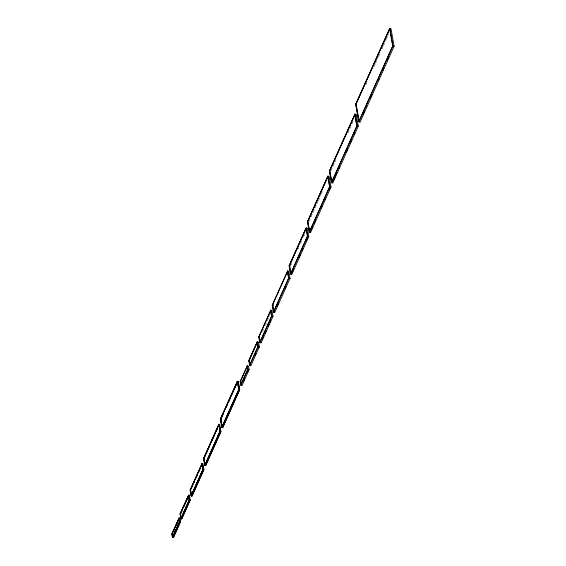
<?xml version="1.0" encoding="UTF-8"?>
<svg xmlns="http://www.w3.org/2000/svg" width="566" height="566" viewBox="0 0 566 566"><rect width="100%" height="100%" fill="white"/><g stroke="black" fill="none" stroke-linecap="round" stroke-linejoin="round"><path stroke-width="0.42" stroke-dasharray="2.83 2.12" d="M365.848 84.85L366.924 82.445M374.112 66.427L375.187 64.022M375.548 63.222L378.06 57.612M378.421 56.812L380.21 52.808M382.008 48.803L383.083 46.398M383.444 45.598L385.955 39.995M386.316 39.188L388.828 33.585M330.976 170.769L335.666 160.32M347.913 132.982L354.04 119.32M309.008 221.398L317.986 201.369M318.347 200.569L320.858 194.966M321.219 194.159L322.295 191.761M290.662 265.588L293.146 260.035M297.766 249.733L298.834 247.356M300.61 243.387L301.678 241.01M303.454 237.048L305.23 233.086M262.475 331.711L263.53 329.362M265.284 325.443L267.039 321.523M267.393 320.745L269.848 315.262"/><path stroke-width="0.85" d="M173.316 537.7L180.476 521.718L179.854 518.23L179.068 517.911L171.908 533.894L172.531 537.382L173.316 537.7L180.476 521.718L179.691 521.399L179.068 517.911L179.578 521.696L172.835 536.95L172.177 533.66L179.075 518.47L172.177 533.66M179.854 518.23L179.875 520.692M190.027 500.259L189.242 499.941L188.605 495.024L189.391 495.342L190.218 499.99L181.686 519.015L180.901 518.697L180.073 514.048L188.605 495.024L189.433 499.672L180.901 518.697L189.242 499.941L190.218 499.99L181.686 519.015M191.924 496.191L203.859 469.554L202.826 463.738L202.041 463.42L190.105 490.057L191.138 495.873L191.924 496.191L203.859 469.554L203.074 469.235L202.041 463.42L202.968 469.532M202.826 463.738L202.678 464.233L201.892 463.915M205.571 465.747L220.917 431.504L219.679 424.528L218.893 424.21L203.541 458.453L204.786 465.429L205.571 465.747L220.917 431.504L220.132 431.186L218.893 424.21L220.018 431.483M219.679 424.528L219.332 424.946M238.894 389.33L221.837 427.38L222.622 427.698L239.68 389.649L238.229 381.512L237.444 381.194L220.386 419.243L221.837 427.38L238.894 389.33L239.68 389.649L222.622 427.698M221.172 419.562L220.386 419.243L237.444 381.194L238.859 389.656L222.148 426.948L220.662 419.01L237.373 381.717M238.229 381.512L239.489 389.91L238.703 389.592M248.432 369.881L247.724 369.591L247.314 365.678L248.488 366.152L249.111 369.64L241.951 385.623L240.769 385.149L240.147 381.654L247.314 365.678L247.936 369.166L240.769 385.149L247.745 369.428L249.111 369.64M259.348 346.809L257.976 346.597L249.79 364.865L249.641 365.36L250.816 365.834L259.348 346.809L258.52 342.161L257.339 341.68L248.814 360.705L249.641 365.36L258.167 346.335L257.339 341.68L248.814 360.705M358.271 126.126L356.905 125.914L331.662 182.224L331.513 182.719L332.688 183.2L358.271 126.126L356.205 114.495L355.024 114.021L329.44 171.095L331.513 182.719L357.096 125.645L355.024 114.021L329.44 171.095M394.092 46.221L392.726 46.009L358.95 121.343L358.802 121.846L359.983 122.32L394.092 46.221L390.986 28.774L389.804 28.3L355.696 104.399L358.802 121.846L392.917 45.74L389.804 28.3L355.696 104.399M307.472 221.723L327.94 176.061L329.122 176.535L330.983 187.006L310.515 232.661L309.34 232.187L307.472 221.723L327.94 176.061L329.808 186.525L309.34 232.187L329.617 186.794L330.983 187.006M327.799 176.84L307.84 221.356L309.644 231.473M289.127 265.9L306.185 227.85L307.359 228.331L308.81 236.468L291.752 274.517L290.577 274.043L289.127 265.9L306.185 227.85L307.635 235.994L290.577 274.043L307.444 236.255L308.81 236.468M290.882 273.328L289.495 265.539L306.036 228.629L306.744 228.912M221.327 418.345L223.464 413.583M226.308 407.237L227.376 404.853M228.445 402.476L230.574 397.714M231.289 396.129L233.065 392.16M233.779 390.575L236.977 383.437M272.274 305.116L287.627 270.866L288.809 271.347L290.047 278.323L274.701 312.566L273.52 312.092L272.274 305.116L273.251 305.166M274.531 311.661L273.824 311.378L272.642 304.749L287.478 271.645L288.66 278.274M205.012 464.962L203.81 458.219L218.823 424.733L203.887 458.255L205.09 464.997M204.121 458.347L205.911 454.364M206.625 452.765L208.055 449.581M208.769 447.982L209.845 445.591M211.627 441.607L214.847 434.433M216.276 431.242L217.705 428.052M258.839 336.713L270.781 310.083L271.956 310.557L272.989 316.373L261.053 343.01L259.872 342.529L258.839 336.713L259.872 342.529L271.814 315.892L270.781 310.083L271.623 316.161L260.027 342.034L260.813 342.352M201.97 463.95L190.374 489.823L191.365 495.406M191.386 488.38L192.794 485.246M193.848 482.897L194.548 481.326M196.31 477.407L197.364 475.051M198.418 472.702L200.173 468.782M201.227 466.426L201.935 464.863M180.073 514.048L188.535 495.554L189.32 499.969M188.612 495.583L180.342 513.815L181.134 518.237M180.66 513.942L182.082 510.765M183.865 506.796L185.287 503.62M186.002 502.035L188.846 495.682M173.571 531.382L174.646 528.984M176.083 525.779L177.519 522.574M178.233 520.975L179.316 518.569M202.883 469.497L191.138 495.873L202.883 469.497L203.668 469.815L203.456 468.606M219.941 431.448L204.786 465.429L219.941 431.448L220.726 431.766L220.514 430.549M288.681 278.111L273.52 312.092L288.872 277.842L287.627 270.866L288.681 278.111L290.047 278.323M181.212 518.265L189.398 500.004M191.796 494.656L203.045 469.561M205.444 464.198L220.096 431.511M175.227 532.238L175.941 530.639M178.46 525.029L179.896 521.824M181.799 517.565L182.868 515.187M184.65 511.218L185.719 508.834M194.845 488.472L195.9 486.123M197.301 482.989L198.008 481.418M202.225 472.009L203.279 469.66M207.467 460.307L208.182 458.715M217.118 438.784L217.832 437.193M219.261 434.002L220.337 431.61M228.784 412.763L229.853 410.378M231.628 406.416L232.697 404.032M234.119 400.862L234.826 399.278M238.385 391.339L239.1 389.755M173.628 536.32L177.215 528.311M177.936 526.713L180.087 521.902M181.997 517.649L189.115 501.766M192.228 494.825L199.26 479.147M199.961 477.577L203.477 469.738M205.875 464.375L208.38 458.793M209.095 457.201L216.24 441.254M216.955 439.662L220.174 432.488M223.648 424.741L222.771 427.203M224.355 423.156L233.249 403.325M233.956 401.733L239.291 389.832M243.5 380.96L244.583 378.562M247.455 372.152L248.531 369.747L247.745 369.428M254.849 355.653L255.917 353.269M262.214 339.218L263.268 336.862M265.03 332.942L266.084 330.594M267.838 326.667L268.892 324.318M269.593 322.747L270.654 320.398M276.958 306.333L278.387 303.143M284.818 288.794L285.894 286.403M292.226 272.274L293.287 269.897M298.982 257.205L300.044 254.82M301.827 250.851L302.895 248.474M306.333 240.72L307.409 238.307M311.42 229.371L312.489 226.987M314.272 223.018L315.34 220.627M321.056 207.955L322.111 205.529M324.651 199.94L325.365 198.333M328.959 190.317L330.042 187.912M333.53 180.13L334.973 176.91M335.744 175.106L336.82 172.708M338.574 168.866L339.657 166.454M346.512 151.172L347.595 148.752M350.474 142.321L351.557 139.908M354.083 134.276L354.804 132.663M362.969 114.452L364.405 111.247M365.954 107.717L366.676 106.104M370.291 98.038L371.954 94.416M378.421 79.99L379.135 78.384M382.729 70.368L383.812 67.962M387.271 60.159L388.354 57.739M271.623 316.161L272.989 316.373M240.147 381.654L241.123 381.71M204.319 458.425L203.541 458.453L204.326 458.771M190.105 490.057L191.082 490.106M390.441 29.114L389.656 28.795L392.705 46.171L393.412 46.454M390.37 29.361L389.663 29.078L356.064 104.038L359.106 121.131M393.512 46.327L393.901 46.483M356.672 104.455L355.887 104.137L358.95 121.343M355.66 114.834L356.049 114.99M357.691 126.232L356.905 125.914L354.875 114.516M357.592 126.359L356.891 126.076L354.882 114.799L329.808 170.727L331.817 182.011M328.577 176.875L327.792 176.557L329.596 186.957M329.617 186.794L330.792 187.268M306.822 228.664L306.036 228.346L307.423 236.418M310.274 232.01L309.489 231.692L307.663 221.455M308.229 236.574L308.619 236.73M289.495 265.539L290.195 265.822M290.103 265.956L289.318 265.638L290.726 273.541L291.511 273.859M288.264 271.68L288.653 271.843M289.467 278.43L289.856 278.585M272.642 304.749L273.35 305.032M274.453 311.908L273.668 311.59L272.465 304.848M271.411 310.897L271.807 311.052M272.409 316.479L272.798 316.635M272.31 316.613L271.609 316.323L270.633 310.854L259.207 336.353L260.176 341.814L260.884 342.105M257.976 342.501L257.19 342.182L257.962 346.76L258.669 347.05M257.898 342.748L257.197 342.458L249.174 360.344L249.946 364.645M257.976 346.597L259.157 347.078M247.165 366.174L247.95 366.492M247.873 366.74L247.165 366.45L240.515 381.293L241.074 384.434M241.703 384.965L240.918 384.647L240.345 381.392M221.172 419.215L220.577 418.974L221.992 426.884M205.72 465.252L204.934 464.934L203.732 458.191M192.072 495.689L191.287 495.37L190.296 489.788M188.457 495.519L189.044 495.759M181.842 518.52L181.056 518.201L180.264 513.787M179.578 521.696L179.224 519.284M172.694 534.212L171.908 533.894L172.531 537.382L179.691 521.399L172.68 536.886L173.465 537.205M329.631 170.826L331.662 182.224M249.005 360.443L249.79 364.865M237.295 381.689L238.781 389.627M221.256 420.715L221.539 422.3M220.74 419.038L222.148 426.948M219.948 427.394L220.231 428.971M219.891 428.101L220.174 429.686M218.9 424.769L219.948 430.669M202.939 465.691L203.321 467.877M202.869 466.342L203.13 467.792M202.904 468.768L202.048 463.978L190.452 489.852L191.442 495.434M191.251 493.142L191.534 494.734M189.384 496.637L189.667 498.243"/></g></svg>
